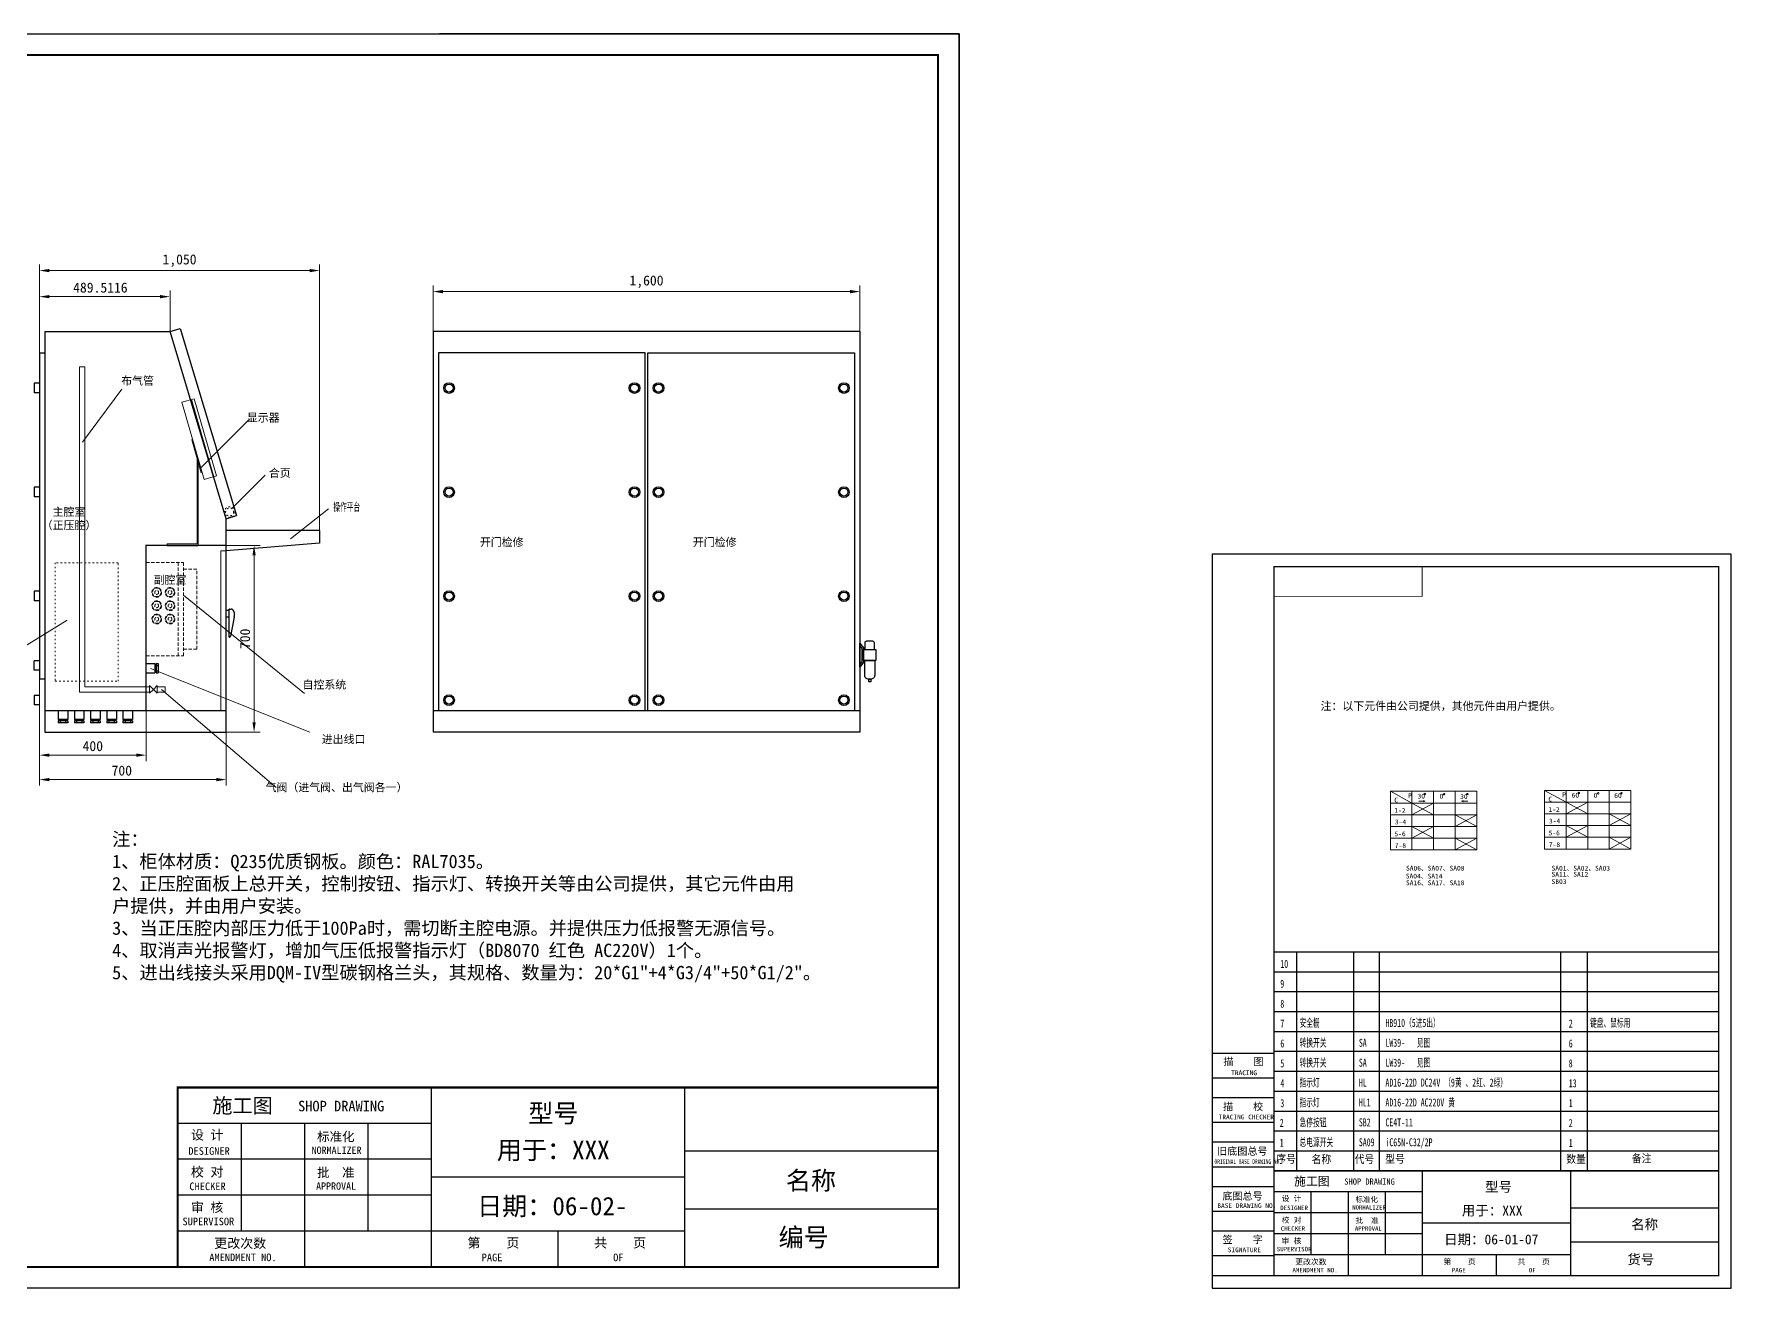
# Model space of a CAD drawing. Extents: x -13620 to 9472, y -41784 to 1902.
# Drawn here: x -10439 to -4078, y -41784 to -37083 of the extents above; entities that cross this region are included whole.
import ezdxf
from ezdxf.enums import TextEntityAlignment as Align

# ---------------------------------------------------------------- set-up
doc = ezdxf.new("R2010")
doc.units = 0
doc.header["$LTSCALE"] = 0.5
doc.header["$MEASUREMENT"] = 0
doc.header["$PDMODE"] = 2
doc.header["$PDSIZE"] = -1000
for name, pattern in [('ACAD_ISO03W100', [30, 12, -18]), ('DASHED2', [0.375, 0.25, -0.125]), ('HIDDEN', [0.375, 0.25, -0.125])]:
    doc.linetypes.add(name, pattern=pattern)
doc.layers.get('0').update_dxf_attribs({"linetype": 'CONTINUOUS'})
doc.layers.get('DEFPOINTS').update_dxf_attribs({"linetype": 'CONTINUOUS'})
for name, color, linetype in [('1轮廓实线层', 7, 'CONTINUOUS'), ('6文字层', 3, 'CONTINUOUS'), ('DIM', 4, 'CONTINUOUS'), ('TEXT', 7, 'HIDDEN'), ('TK', 2, 'CONTINUOUS')]:
    doc.layers.add(name, color=color, linetype=linetype)
doc.styles.add('FS', font='')
doc.styles.add('ROMAND', font='romand.shx')
doc.styles.get('FS').set_extended_font_data('SimSun')
doc.dimstyles.new('机械标注4$0', dxfattribs={"dimscale": 15, "dimtxt": 2.5, "dimasz": 2.5, "dimexe": 1.5, "dimexo": 0, "dimgap": 1, "dimtad": 1, "dimdec": 4, "dimdsep": 46, "dimlunit": 6, "dimtxsty": 'FS', "dimcen": -2, "dimclrd": 4, "dimclre": 4, "dimclrt": 4, "dimadec": 0, "dimazin": 0, "dimtfac": 1.5, "dimtdec": 4, "dimtmove": 0, "dimatfit": 0, "dimfxl": 1, "dimtolj": 1, "dimtzin": 0, "dimlwd": 9, "dimlwe": 9, "dimarcsym": 0})

# ---------------------------------------------------------------- blocks, each defined once
blk = doc.blocks.new('*D190')
at = {"layer": 'DEFPOINTS', "color": 0, "lineweight": -3, "transparency": 16777216}
for p in [(-9718.4, -39000.5), (-9738.4, -39700.5), (-9613.9, -39700.5)]:
    blk.add_point(p, dxfattribs=at)
at = {"layer": 'DIM', "color": 4, "lineweight": 9, "transparency": 16777216}
for p, q in [((-9718.4, -39000.5), (-9591.4, -39000.5)), ((-9613.9, -39038), (-9613.9, -39663)), ((-9738.4, -39700.5), (-9591.4, -39700.5))]:
    blk.add_line(p, q, dxfattribs=at)
at = {"layer": 'DIM', "color": 4, "lineweight": -3, "transparency": 16777216}
for points in [[(-9620.2, -39038), (-9607.7, -39038), (-9613.9, -39000.5)], [(-9620.2, -39663), (-9607.7, -39663), (-9613.9, -39700.5)]]:
    blk.add_solid(points, dxfattribs=at)
at = {"layer": 'DIM', "color": 4, "lineweight": 9, "transparency": 16777216, "insert": (-9647.7, -39350.5), "char_height": 37.5, "attachment_point": 5, "rotation": 90, "style": 'FS'}
blk.add_mtext('\\A1;700', dxfattribs=at)
blk = doc.blocks.new('*D191')
at = {"color": 4, "lineweight": 9, "transparency": 16777216}
for p, q in [((-10418.4, -39500.5), (-10418.4, -39900.8)), ((-9718.4, -39700.5), (-9718.4, -39900.8)), ((-10380.9, -39878.3), (-9755.9, -39878.3))]:
    blk.add_line(p, q, dxfattribs=at)
at = {"color": 4, "lineweight": -3, "transparency": 16777216}
for points in [[(-10380.9, -39872.1), (-10380.9, -39884.6), (-10418.4, -39878.3)], [(-9755.9, -39872.1), (-9755.9, -39884.6), (-9718.4, -39878.3)]]:
    blk.add_solid(points, dxfattribs=at)
at = {"layer": 'DEFPOINTS', "color": 0, "lineweight": -3, "transparency": 16777216}
for p in [(-10418.4, -39500.5), (-9718.4, -39700.5), (-9718.4, -39878.3)]:
    blk.add_point(p, dxfattribs=at)
at = {"color": 4, "lineweight": -3, "transparency": 16777216, "insert": (-10109.8, -39844.6), "char_height": 37.5, "attachment_point": 5, "style": 'FS', "bg_fill": 3, "box_fill_scale": 1.25, "bg_fill_color": 256, "bg_fill_true_color": 13158600, "bg_fill_transparency": 0}
blk.add_mtext('\\A1;700', dxfattribs=at)
blk = doc.blocks.new('*D192')
at = {"color": 4, "lineweight": 9, "transparency": 16777216}
for p, q in [((-10418.4, -38278.8), (-10418.4, -37947.4)), ((-10380.9, -37969.9), (-9405.9, -37969.9)), ((-9368.4, -38944.4), (-9368.4, -37947.4))]:
    blk.add_line(p, q, dxfattribs=at)
at = {"color": 4, "lineweight": -3, "transparency": 16777216}
for points in [[(-10380.9, -37963.7), (-10380.9, -37976.2), (-10418.4, -37969.9)], [(-9405.9, -37963.7), (-9405.9, -37976.2), (-9368.4, -37969.9)]]:
    blk.add_solid(points, dxfattribs=at)
at = {"layer": 'DEFPOINTS', "color": 0, "lineweight": -3, "transparency": 16777216}
for p in [(-9368.4, -37969.9), (-10418.4, -38278.8), (-9368.4, -38944.4)]:
    blk.add_point(p, dxfattribs=at)
at = {"color": 4, "lineweight": -3, "transparency": 16777216, "insert": (-9893.4, -37933), "char_height": 37.5, "attachment_point": 5, "style": 'FS', "bg_fill": 3, "box_fill_scale": 1.25, "bg_fill_color": 256, "bg_fill_true_color": 13158600, "bg_fill_transparency": 0}
blk.add_mtext('\\A1;1,050', dxfattribs=at)
blk = doc.blocks.new('*D193')
at = {"color": 4, "lineweight": 9, "transparency": 16777216}
for p, q in [((-10418.4, -37980.5), (-10418.4, -38090.3)), ((-10380.9, -38067.8), (-9966.4, -38067.8)), ((-9928.9, -38198.8), (-9928.9, -38045.3))]:
    blk.add_line(p, q, dxfattribs=at)
at = {"color": 4, "lineweight": -3, "transparency": 16777216}
for points in [[(-10380.9, -38061.5), (-10380.9, -38074), (-10418.4, -38067.8)], [(-9966.4, -38061.5), (-9966.4, -38074), (-9928.9, -38067.8)]]:
    blk.add_solid(points, dxfattribs=at)
at = {"layer": 'DEFPOINTS', "color": 0, "lineweight": -3, "transparency": 16777216}
for p in [(-10418.4, -37980.5), (-9928.9, -38067.8), (-9928.9, -38198.8)]:
    blk.add_point(p, dxfattribs=at)
at = {"color": 4, "lineweight": -3, "transparency": 16777216, "insert": (-10190, -38034), "char_height": 37.5, "attachment_point": 5, "style": 'FS', "bg_fill": 3, "box_fill_scale": 1.25, "bg_fill_color": 256, "bg_fill_true_color": 13158600, "bg_fill_transparency": 0}
blk.add_mtext('\\A1;489.5116', dxfattribs=at)
blk = doc.blocks.new('*D194')
at = {"color": 4, "lineweight": 9, "transparency": 16777216}
for p, q in [((-10418.4, -39500.5), (-10418.4, -39809.1)), ((-10018.4, -39620.5), (-10018.4, -39809.1)), ((-10380.9, -39786.6), (-10055.9, -39786.6))]:
    blk.add_line(p, q, dxfattribs=at)
at = {"color": 4, "lineweight": -3, "transparency": 16777216}
for points in [[(-10380.9, -39780.4), (-10380.9, -39792.9), (-10418.4, -39786.6)], [(-10055.9, -39780.4), (-10055.9, -39792.9), (-10018.4, -39786.6)]]:
    blk.add_solid(points, dxfattribs=at)
at = {"layer": 'DEFPOINTS', "color": 0, "lineweight": -3, "transparency": 16777216}
for p in [(-10418.4, -39500.5), (-10018.4, -39620.5), (-10018.4, -39786.6)]:
    blk.add_point(p, dxfattribs=at)
at = {"color": 4, "lineweight": -3, "transparency": 16777216, "insert": (-10218.4, -39752.9), "char_height": 37.5, "attachment_point": 5, "style": 'FS', "bg_fill": 3, "box_fill_scale": 1.25, "bg_fill_color": 256, "bg_fill_true_color": 13158600, "bg_fill_transparency": 0}
blk.add_mtext('\\A1;400', dxfattribs=at)
blk = doc.blocks.new('*D195')
at = {"color": 4, "lineweight": 9, "transparency": 16777216}
for p, q in [((-8943.1, -38198.8), (-8943.1, -38026.3)), ((-7343.1, -38198.8), (-7343.1, -38026.3)), ((-8905.6, -38048.8), (-7380.6, -38048.8))]:
    blk.add_line(p, q, dxfattribs=at)
at = {"color": 4, "lineweight": -3, "transparency": 16777216}
for points in [[(-8905.6, -38042.6), (-8905.6, -38055.1), (-8943.1, -38048.8)], [(-7380.6, -38042.6), (-7380.6, -38055.1), (-7343.1, -38048.8)]]:
    blk.add_solid(points, dxfattribs=at)
at = {"layer": 'DEFPOINTS', "color": 0, "lineweight": -3, "transparency": 16777216}
for p in [(-7343.1, -38048.8), (-8943.1, -38198.8), (-7343.1, -38198.8)]:
    blk.add_point(p, dxfattribs=at)
at = {"color": 4, "lineweight": -3, "transparency": 16777216, "insert": (-8143.1, -38011.9), "char_height": 37.5, "attachment_point": 5, "style": 'FS', "bg_fill": 3, "box_fill_scale": 1.25, "bg_fill_color": 256, "bg_fill_true_color": 13158600, "bg_fill_transparency": 0}
blk.add_mtext('\\A1;1,600', dxfattribs=at)

msp = doc.modelspace()

# ---------------------------------------------------------------- linework, layer by layer
for p, q in [((-10398.44241, -38198.83497), (-9928.93084, -38198.83497)), ((-10398.44241, -38198.83497), (-10398.44241, -39700.46309)), ((-8943.1332, -38198.83497), (-8943.1332, -39700.46309)), ((-7343.1332, -38198.83497), (-8943.1332, -38198.83497)), ((-7343.1332, -38198.83497), (-7343.1332, -39700.46309)), ((-10418.44241, -38278.83497), (-10398.44241, -38278.83497)), ((-10418.44241, -38278.83497), (-10418.44241, -39500.46309)), ((-8923.1332, -38278.83497), (-8923.1332, -39620.46309)), ((-8148.1332, -38278.83497), (-8923.1332, -38278.83497)), ((-8148.1332, -39620.46309), (-8148.1332, -38278.83497)), ((-8138.1332, -39620.46309), (-8138.1332, -38278.83497)), ((-8138.1332, -38278.83497), (-7363.1332, -38278.83497)), ((-7363.1332, -38278.83497), (-7363.1332, -39620.46309)), ((-9718.44241, -39700.46309), (-9718.44241, -38900.46309)), ((-9368.44241, -38992.46533), (-9718.44241, -39020.46309)), ((-9368.44241, -38944.40657), (-9368.44241, -38992.46533)), ((-10438.44241, -39172.46309), (-10438.44241, -39208.46309)), ((-10418.44241, -39172.46309), (-10438.44241, -39172.46309)), ((-10418.44241, -39208.46309), (-10438.44241, -39208.46309)), ((-9718.44241, -39242.96309), (-9708.44241, -39242.96309)), ((-9708.44241, -39240.96309), (-9708.44241, -39341.77419)), ((-9706.44241, -39238.96309), (-9700.44241, -39238.96309)), ((-9718.44241, -39267.96309), (-9708.44241, -39267.96309)), ((-9688.6705, -39269.1162), (-9702.80472, -39340.57097)), ((-9688.44241, -39250.96309), (-9688.44241, -39266.78764)), ((-10418.44241, -39432.46309), (-10438.44241, -39432.46309)), ((-10438.44241, -39468.46309), (-10438.44241, -39432.46309)), ((-7343.1332, -39376.5473), (-7335.98361, -39386.33412)), ((-7335.98361, -39436.21579), (-7343.1332, -39446.13918)), ((-7335.98361, -39386.33412), (-7335.98361, -39436.21579)), ((-10418.44241, -39468.46309), (-10438.44241, -39468.46309)), ((-10418.44241, -39500.46309), (-10398.44241, -39500.46309)), ((-7343.1332, -39620.46309), (-8943.1332, -39620.46309)), ((-8148.1332, -39620.46309), (-8923.1332, -39620.46309)), ((-7363.1332, -39620.46309), (-8138.1332, -39620.46309)), ((-10398.44241, -39700.46309), (-9718.44241, -39700.46309)), ((-7343.1332, -39700.46309), (-8943.1332, -39700.46309))]:
    msp.add_line(p, q)
at = {"lineweight": 9}
msp.add_line((-9755.12351, -39000.46309), (-9983.58754, -39000.46309), dxfattribs=at)
at = {"lineweight": -3}
msp.add_line((-9939.23233, -39000.46309), (-9823.83305, -39000.46309), dxfattribs=at)
for points in [[(-7343.1332, -39366.37595), (-7329.98361, -39384.37595), (-7329.98361, -39438.15212), (-7343.1332, -39456.40329)], [(-7329.98361, -39390.2115), (-7283.28892, -39390.2115), (-7283.28892, -39432.31657), (-7329.98361, -39432.31657)], [(-7310.40921, -39502.12233), (-7301.74347, -39502.12233), (-7301.74347, -39511.17656), (-7310.40921, -39511.17656)]]:
    msp.add_lwpolyline(points, close=True)
for points in [[(-7324.68506, -39390.2115), (-7289.16998, -39390.2115), (-7289.16998, -39365.54855, 0.4142135624), (-7295.16998, -39359.54855), (-7318.68506, -39359.54855, 0.4142135624), (-7324.68506, -39365.54855)], [(-7325.40921, -39432.31657), (-7287.86332, -39432.31657), (-7287.86332, -39487.12233, -0.4142135624), (-7302.86332, -39502.12233), (-7310.40921, -39502.12233, -0.4142135624), (-7325.40921, -39487.12233)]]:
    msp.add_lwpolyline(points, format="xyb", close=True)
for centre, radius in [((-8883.1332, -38410.46309), 20), ((-8883.1332, -38410.46309), 15), ((-8188.1332, -38410.46309), 20), ((-8188.1332, -38410.46309), 15), ((-8098.1332, -38410.46309), 20), ((-8098.1332, -38410.46309), 15), ((-7403.1332, -38410.46309), 20), ((-7403.1332, -38410.46309), 15), ((-8883.1332, -38800.46309), 20), ((-8883.1332, -38800.46309), 15), ((-8188.1332, -38800.46309), 20), ((-8188.1332, -38800.46309), 15), ((-8098.1332, -38800.46309), 20), ((-8098.1332, -38800.46309), 15), ((-7403.1332, -38800.46309), 20), ((-7403.1332, -38800.46309), 15), ((-8883.1332, -39190.46309), 20), ((-8883.1332, -39190.46309), 15), ((-8188.1332, -39190.46309), 20), ((-8188.1332, -39190.46309), 15), ((-8098.1332, -39190.46309), 20), ((-8098.1332, -39190.46309), 15), ((-7403.1332, -39190.46309), 20), ((-7403.1332, -39190.46309), 15), ((-8883.1332, -39580.46309), 20), ((-8188.1332, -39580.46309), 20), ((-8098.1332, -39580.46309), 20), ((-7403.1332, -39580.46309), 20), ((-8883.1332, -39580.46309), 15), ((-8188.1332, -39580.46309), 15), ((-8098.1332, -39580.46309), 15), ((-7403.1332, -39580.46309), 15)]:
    msp.add_circle(centre, radius, dxfattribs=at)
for centre, radius, start, end in [((-9706.44241, -39240.96309), 2, 90, 180), ((-9700.44241, -39250.96309), 12, 0, 90), ((-9700.44241, -39266.78764), 12, 348.810964477, 0), ((-9706.44241, -39341.77419), 2, 180, 278.229529341), ((-9706.72869, -39339.79478), 4, 278.229529341, 348.810964477)]:
    msp.add_arc(centre, radius, start, end)
at = {"layer": '1轮廓实线层', "color": 0, "linetype": 'ByBlock', "lineweight": 13}
for p, q in [((-5354.95012, -39922.09177), (-5273.95955, -39966.07104)), ((-4777.40265, -39918.67159), (-4696.41209, -39962.65086)), ((-5273.95955, -39966.07104), (-5192.96899, -40010.05032)), ((-5192.96899, -39966.07104), (-5273.95955, -40010.05032)), ((-5248.77026, -39959.38274), (-5248.77026, -39959.38274)), ((-5248.77026, -39959.38274), (-5224.62821, -39959.38274)), ((-5248.77026, -39959.38274), (-5224.62821, -39959.38274)), ((-5248.77026, -39959.38274), (-5248.77026, -39959.38274)), ((-5224.62821, -39959.38274), (-5231.32548, -39957.04583)), ((-5224.62821, -39959.38274), (-5231.32548, -39961.71964)), ((-5111.97843, -40010.05032), (-5030.98786, -40054.02959)), ((-5030.98786, -40010.05032), (-5111.97843, -40054.02959)), ((-5088.77234, -39958.93422), (-5082.07506, -39956.59731)), ((-5064.63029, -39958.93422), (-5088.77234, -39958.93422)), ((-5088.77234, -39958.93422), (-5082.07506, -39961.27112)), ((-5064.63029, -39958.93422), (-5088.77234, -39958.93422)), ((-5064.63029, -39958.93422), (-5064.63029, -39958.93422)), ((-4696.41209, -39962.65086), (-4615.42152, -40006.63013)), ((-4615.42152, -39962.65086), (-4696.41209, -40006.63013)), ((-4534.43096, -40006.63013), (-4453.4404, -40050.6094)), ((-4453.4404, -40006.63013), (-4534.43096, -40050.6094)), ((-5273.95955, -40054.02959), (-5192.96899, -40098.00886)), ((-5192.96899, -40054.02959), (-5273.95955, -40098.00886)), ((-4696.41209, -40050.6094), (-4615.42152, -40094.58868)), ((-4615.42152, -40050.6094), (-4696.41209, -40094.58868)), ((-5111.97843, -40098.00886), (-5030.98786, -40141.98813)), ((-5030.98786, -40098.00886), (-5111.97843, -40141.98813)), ((-4534.43096, -40094.58868), (-4453.4404, -40138.56795)), ((-4453.4404, -40094.58868), (-4534.43096, -40138.56795))]:
    msp.add_line(p, q, dxfattribs=at)
for points in [[(-5354.95012, -39922.09177), (-5273.95955, -39922.09177), (-5273.95955, -39966.07104), (-5354.95012, -39966.07104)], [(-5273.95955, -39922.09177), (-5192.96899, -39922.09177), (-5192.96899, -39966.07104), (-5273.95955, -39966.07104)], [(-5192.96899, -39922.09177), (-5111.97843, -39922.09177), (-5111.97843, -39966.07104), (-5192.96899, -39966.07104)], [(-5111.97843, -39922.09177), (-5030.98786, -39922.09177), (-5030.98786, -39966.07104), (-5111.97843, -39966.07104)], [(-4777.40265, -39918.67159), (-4696.41209, -39918.67159), (-4696.41209, -39962.65086), (-4777.40265, -39962.65086)], [(-4696.41209, -39918.67159), (-4615.42152, -39918.67159), (-4615.42152, -39962.65086), (-4696.41209, -39962.65086)], [(-4615.42152, -39918.67159), (-4534.43096, -39918.67159), (-4534.43096, -39962.65086), (-4615.42152, -39962.65086)], [(-4534.43096, -39918.67159), (-4453.4404, -39918.67159), (-4453.4404, -39962.65086), (-4534.43096, -39962.65086)], [(-5354.95012, -39966.07104), (-5273.95955, -39966.07104), (-5273.95955, -40010.05032), (-5354.95012, -40010.05032)], [(-5354.95012, -40010.05032), (-5273.95955, -40010.05032), (-5273.95955, -40054.02959), (-5354.95012, -40054.02959)], [(-5273.95955, -39966.07104), (-5192.96899, -39966.07104), (-5192.96899, -40010.05032), (-5273.95955, -40010.05032)], [(-5273.95955, -40010.05032), (-5192.96899, -40010.05032), (-5192.96899, -40054.02959), (-5273.95955, -40054.02959)], [(-5192.96899, -39966.07104), (-5111.97843, -39966.07104), (-5111.97843, -40010.05032), (-5192.96899, -40010.05032)], [(-5192.96899, -40010.05032), (-5111.97843, -40010.05032), (-5111.97843, -40054.02959), (-5192.96899, -40054.02959)], [(-5111.97843, -39966.07104), (-5030.98786, -39966.07104), (-5030.98786, -40010.05032), (-5111.97843, -40010.05032)], [(-5111.97843, -40010.05032), (-5030.98786, -40010.05032), (-5030.98786, -40054.02959), (-5111.97843, -40054.02959)], [(-4777.40265, -39962.65086), (-4696.41209, -39962.65086), (-4696.41209, -40006.63013), (-4777.40265, -40006.63013)], [(-4777.40265, -40006.63013), (-4696.41209, -40006.63013), (-4696.41209, -40050.6094), (-4777.40265, -40050.6094)], [(-4696.41209, -39962.65086), (-4615.42152, -39962.65086), (-4615.42152, -40006.63013), (-4696.41209, -40006.63013)], [(-4696.41209, -40006.63013), (-4615.42152, -40006.63013), (-4615.42152, -40050.6094), (-4696.41209, -40050.6094)], [(-4615.42152, -39962.65086), (-4534.43096, -39962.65086), (-4534.43096, -40006.63013), (-4615.42152, -40006.63013)], [(-4615.42152, -40006.63013), (-4534.43096, -40006.63013), (-4534.43096, -40050.6094), (-4615.42152, -40050.6094)], [(-4534.43096, -39962.65086), (-4453.4404, -39962.65086), (-4453.4404, -40006.63013), (-4534.43096, -40006.63013)], [(-4534.43096, -40006.63013), (-4453.4404, -40006.63013), (-4453.4404, -40050.6094), (-4534.43096, -40050.6094)], [(-5354.95012, -40054.02959), (-5273.95955, -40054.02959), (-5273.95955, -40098.00886), (-5354.95012, -40098.00886)], [(-5273.95955, -40054.02959), (-5192.96899, -40054.02959), (-5192.96899, -40098.00886), (-5273.95955, -40098.00886)], [(-5192.96899, -40054.02959), (-5111.97843, -40054.02959), (-5111.97843, -40098.00886), (-5192.96899, -40098.00886)], [(-5111.97843, -40054.02959), (-5030.98786, -40054.02959), (-5030.98786, -40098.00886), (-5111.97843, -40098.00886)], [(-4777.40265, -40050.6094), (-4696.41209, -40050.6094), (-4696.41209, -40094.58868), (-4777.40265, -40094.58868)], [(-4696.41209, -40050.6094), (-4615.42152, -40050.6094), (-4615.42152, -40094.58868), (-4696.41209, -40094.58868)], [(-4615.42152, -40050.6094), (-4534.43096, -40050.6094), (-4534.43096, -40094.58868), (-4615.42152, -40094.58868)], [(-4534.43096, -40050.6094), (-4453.4404, -40050.6094), (-4453.4404, -40094.58868), (-4534.43096, -40094.58868)], [(-5354.95012, -40098.00886), (-5273.95955, -40098.00886), (-5273.95955, -40141.98813), (-5354.95012, -40141.98813)], [(-5273.95955, -40098.00886), (-5192.96899, -40098.00886), (-5192.96899, -40141.98813), (-5273.95955, -40141.98813)], [(-5192.96899, -40098.00886), (-5111.97843, -40098.00886), (-5111.97843, -40141.98813), (-5192.96899, -40141.98813)], [(-5111.97843, -40098.00886), (-5030.98786, -40098.00886), (-5030.98786, -40141.98813), (-5111.97843, -40141.98813)], [(-4777.40265, -40094.58868), (-4696.41209, -40094.58868), (-4696.41209, -40138.56795), (-4777.40265, -40138.56795)], [(-4696.41209, -40094.58868), (-4615.42152, -40094.58868), (-4615.42152, -40138.56795), (-4696.41209, -40138.56795)], [(-4615.42152, -40094.58868), (-4534.43096, -40094.58868), (-4534.43096, -40138.56795), (-4615.42152, -40138.56795)], [(-4534.43096, -40094.58868), (-4453.4404, -40094.58868), (-4453.4404, -40138.56795), (-4534.43096, -40138.56795)]]:
    msp.add_lwpolyline(points, close=True, dxfattribs=at)
at = {"layer": '6文字层', "color": 0, "linetype": 'ByBlock', "lineweight": 13}
for centre in [(-5225.8405, -39931.78758), (-5153.77403, -39933.09748), (-5066.56887, -39932.80697), (-4648.29303, -39928.3674), (-4576.22656, -39929.67729), (-4489.0214, -39929.38679)]:
    msp.add_circle(centre, 2.73445, dxfattribs=at)
at = {"layer": 'DIM', "lineweight": 9}
for p, q in [((-10268.21578, -39550.46309), (-10268.21578, -38330.36628)), ((-10268.21578, -38330.36628), (-10248.21578, -38330.36628)), ((-10248.21578, -39530.46309), (-10248.21578, -38330.36628)), ((-10257.67452, -38613.29527), (-10109.83186, -38414.33916)), ((-9971.73263, -39000.46309), (-9733.26861, -39000.46309)), ((-9826.83305, -38994.474), (-9939.23233, -38994.474)), ((-9939.23233, -38994.474), (-9939.23233, -39000.46309)), ((-9738.44241, -39020.46309), (-9718.44241, -39020.46309)), ((-9738.44241, -39620.46309), (-9738.44241, -39020.46309)), ((-10314.72788, -39279.97673), (-10496.65239, -39392.83359)), ((-10018.44237, -39478.46309), (-10018.44237, -39442.46309)), ((-10001.96431, -39462.15917), (-9405.37706, -39700.53294)), ((-10018.44237, -39550.46309), (-10268.21578, -39550.46309)), ((-10018.44237, -39530.46309), (-10248.21578, -39530.46309)), ((-9991.11949, -39540.46309), (-10005.51675, -39526.06583)), ((-10005.51675, -39554.86034), (-10005.51675, -39526.06583)), ((-9991.11949, -39540.46309), (-10005.51675, -39554.86034)), ((-9991.11949, -39540.46309), (-9976.72224, -39526.06583)), ((-9991.11949, -39540.46309), (-9976.72224, -39554.86034)), ((-9976.72224, -39554.86034), (-9976.72224, -39526.06583)), ((-9961.50965, -39540.46309), (-9531.006, -39908.23942))]:
    msp.add_line(p, q, dxfattribs=at)
at = {"layer": 'DIM', "linetype": 'DASHED2', "lineweight": 9, "ltscale": 100}
for p, q in [((-10018.44237, -39064.49531), (-9878.44237, -39064.49531)), ((-10018.44237, -39064.49531), (-10018.44237, -39414.49531)), ((-9898.44237, -39414.49531), (-9898.44237, -39064.49531)), ((-9878.44237, -39414.49531), (-9878.44237, -39064.49531)), ((-9878.44237, -39089.49531), (-9828.44237, -39089.49531)), ((-9828.44237, -39389.49531), (-9828.44237, -39089.49531)), ((-10018.44237, -39414.49531), (-9878.44237, -39414.49531)), ((-9828.44237, -39389.49531), (-9878.44237, -39389.49531))]:
    msp.add_line(p, q, dxfattribs=at)
at = {"layer": 'DIM'}
for p, q in [((-10018.44237, -39442.46309), (-9986.44237, -39442.46309)), ((-10018.44237, -39478.46309), (-9986.44237, -39478.46309)), ((-9986.44237, -39442.46309), (-9986.44237, -39478.46309)), ((-9986.44237, -39446.96309), (-9981.44237, -39446.96309)), ((-9986.44237, -39447.96309), (-9983.44237, -39447.96309)), ((-9986.44237, -39472.96309), (-9983.44237, -39472.96309)), ((-9986.44237, -39473.96309), (-9981.44237, -39473.96309)), ((-9983.44237, -39446.96309), (-9983.44237, -39473.96309)), ((-9981.44237, -39442.46309), (-9973.44237, -39442.46309)), ((-9981.44237, -39442.46309), (-9981.44237, -39478.46309)), ((-9981.44237, -39450.46309), (-9973.44237, -39450.46309)), ((-9981.44237, -39470.46309), (-9973.44237, -39470.46309)), ((-9981.44237, -39478.46309), (-9973.44237, -39478.46309)), ((-9973.44237, -39442.46309), (-9973.44237, -39478.46309)), ((-5791.53795, -40524.02125), (-4124.38785, -40524.02125)), ((-5705.09213, -41344.52994), (-5705.09213, -40524.02125)), ((-5492.5549, -41344.52994), (-5492.5549, -40524.02125)), ((-5395.23937, -41344.52994), (-5395.23937, -40524.02125)), ((-4715.96596, -41344.52994), (-4715.96596, -40524.02125)), ((-4616.46565, -41344.52994), (-4616.46565, -40524.02125)), ((-5791.53795, -40598.61295), (-4124.38785, -40598.61295)), ((-5791.53795, -40673.20465), (-4124.38785, -40673.20465)), ((-5791.53795, -40747.79635), (-4124.38785, -40747.79635)), ((-5791.53795, -40822.38805), (-4124.38785, -40822.38805)), ((-5791.53795, -40896.97974), (-4124.38785, -40896.97974)), ((-5791.53795, -40971.57144), (-4124.38785, -40971.57144)), ((-5791.53795, -41046.16314), (-4124.38785, -41046.16314)), ((-5791.53795, -41120.75484), (-4124.38785, -41120.75484)), ((-5791.53795, -41195.34654), (-4124.38785, -41195.34654)), ((-5791.53795, -41269.93824), (-4124.38785, -41269.93824)), ((-5791.53795, -41344.52994), (-4124.38785, -41344.52994))]:
    msp.add_line(p, q, dxfattribs=at)
at = {"layer": 'DIM', "lineweight": 9, "const_width": 5, "flags": 128}
for points in [[(-9718.44241, -39000.46309), (-10018.44237, -39000.46309), (-10018.44237, -39620.46309), (-10398.44241, -39620.46309)], [(-10018.44237, -39570.46309), (-10018.44237, -39620.46309), (-9718.44241, -39620.46309)]]:
    msp.add_lwpolyline(points, dxfattribs=at)
at = {"layer": 'DIM', "linetype": 'DASHED2', "lineweight": 9, "ltscale": 100, "flags": 128}
for points in [[(-9960.92931, -39176.66972), (-9969.80885, -39161.01233), (-9987.80831, -39160.87354), (-9996.92824, -39176.39213), (-9988.04871, -39192.04952), (-9970.04925, -39192.18832)], [(-9910.92931, -39176.66972), (-9919.80885, -39161.01233), (-9937.80831, -39160.87354), (-9946.92824, -39176.39213), (-9938.04871, -39192.04952), (-9920.04925, -39192.18832)], [(-9960.92931, -39226.66972), (-9969.80885, -39211.01233), (-9987.80831, -39210.87354), (-9996.92824, -39226.39213), (-9988.04871, -39242.04952), (-9970.04925, -39242.18832)], [(-9910.92931, -39226.66972), (-9919.80885, -39211.01233), (-9937.80831, -39210.87354), (-9946.92824, -39226.39213), (-9938.04871, -39242.04952), (-9920.04925, -39242.18832)], [(-9960.92931, -39276.66972), (-9969.80885, -39261.01233), (-9987.80831, -39260.87354), (-9996.92824, -39276.39213), (-9988.04871, -39292.04952), (-9970.04925, -39292.18832)], [(-9910.92931, -39276.66972), (-9919.80885, -39261.01233), (-9937.80831, -39260.87354), (-9946.92824, -39276.39213), (-9938.04871, -39292.04952), (-9920.04925, -39292.18832)]]:
    msp.add_lwpolyline(points, close=True, dxfattribs=at)
at = {"layer": 'DIM', "lineweight": 9}
msp.add_lwpolyline([(-10005.51675, -39550.46309), (-10018.44237, -39550.46309), (-10018.44237, -39530.46309), (-10005.51675, -39530.46309)], dxfattribs=at)
msp.add_lwpolyline([(-9946.72224, -39550.46309), (-9946.72224, -39530.46309), (-9976.72224, -39530.46309), (-9976.72224, -39550.46309)], close=True, dxfattribs=at)
at = {"layer": 'DIM', "linetype": 'DASHED2', "lineweight": 9, "ltscale": 100}
for centre, radius in [((-9978.92878, -39176.53093), 18), ((-9978.92878, -39176.53093), 7.26336), ((-9928.92878, -39176.53093), 18), ((-9928.92878, -39176.53093), 7.26336), ((-9978.92878, -39226.53093), 18), ((-9978.92878, -39226.53093), 7.26336), ((-9928.92878, -39226.53093), 18), ((-9928.92878, -39226.53093), 7.26336), ((-9978.92878, -39276.53093), 18), ((-9978.92878, -39276.53093), 7.26336), ((-9928.92878, -39276.53093), 18), ((-9928.92878, -39276.53093), 7.26336)]:
    msp.add_circle(centre, radius, dxfattribs=at)
at = {"layer": 'TK', "ltscale": 5}
for p, q in [((-13620.48689, -37082.84352), (-6971.71889, -37082.84352)), ((-6971.71889, -37082.84352), (-8918.85809, -37082.84352)), ((-6971.71889, -41784.47232), (-6971.71889, -37082.84352)), ((-6971.71889, -37082.84352), (-6971.71889, -41784.47232)), ((-13224.72689, -37161.99552), (-7050.87089, -37161.99552)), ((-7050.87089, -41705.32032), (-7050.87089, -37161.99552)), ((-5791.53795, -40904.58755), (-6023.08657, -40904.58755)), ((-5791.53795, -40997.207), (-6023.08657, -40997.207)), ((-8950.51889, -41032.52832), (-8950.51889, -41705.32032)), ((-8000.69489, -41032.52832), (-8000.69489, -41705.32032)), ((-5791.53795, -41071.30256), (-6023.08657, -41071.30256)), ((-8950.51889, -41167.08672), (-9900.34289, -41167.08672)), ((-9662.88689, -41167.08672), (-9662.88689, -41570.76192)), ((-9425.43089, -41167.08672), (-9425.43089, -41705.32032)), ((-9187.97489, -41167.08672), (-9187.97489, -41570.76192)), ((-5791.53795, -41163.92201), (-6023.08657, -41163.92201)), ((-8000.69489, -41269.98432), (-7050.87089, -41269.98432)), ((-5791.53795, -41238.01757), (-6023.08657, -41238.01757)), ((-8950.51889, -41301.64512), (-9900.34289, -41301.64512)), ((-5791.53795, -41330.63702), (-6023.08657, -41330.63702)), ((-5235.82125, -41344.52994), (-5235.82125, -41738.1626)), ((-4680.10455, -41344.52994), (-4680.10455, -41738.1626)), ((-8000.69489, -41368.92432), (-8950.51889, -41368.92432)), ((-5791.53795, -41404.73258), (-6023.08657, -41404.73258)), ((-8950.51889, -41436.20352), (-9900.34289, -41436.20352)), ((-5235.82125, -41423.25647), (-5791.53795, -41423.25647)), ((-5652.60877, -41423.25647), (-5652.60877, -41659.43607)), ((-5513.6796, -41423.25647), (-5513.6796, -41738.1626)), ((-5374.75042, -41423.25647), (-5374.75042, -41659.43607)), ((-8000.69489, -41487.65232), (-7050.87089, -41487.65232)), ((-5791.53795, -41497.35203), (-6023.08657, -41497.35203)), ((-5235.82125, -41501.983), (-5791.53795, -41501.983)), ((-4680.10455, -41483.45911), (-4124.38785, -41483.45911)), ((-8000.69489, -41570.76192), (-9900.34289, -41570.76192)), ((-8475.60689, -41570.76192), (-8475.60689, -41705.32032)), ((-5791.53795, -41571.44759), (-6023.08657, -41571.44759)), ((-5235.82125, -41580.70953), (-5791.53795, -41580.70953)), ((-4680.10455, -41541.34627), (-5235.82125, -41541.34627)), ((-5791.53795, -41664.06704), (-6023.08657, -41664.06704)), ((-4680.10455, -41659.43607), (-5791.53795, -41659.43607)), ((-4957.9629, -41659.43607), (-4957.9629, -41738.1626)), ((-4680.10455, -41610.81085), (-4124.38785, -41610.81085)), ((-7050.87089, -41705.32032), (-13224.72689, -41705.32032)), ((-6971.71889, -41784.47232), (-13620.48689, -41784.47232)), ((-5791.53795, -41738.1626), (-6023.08657, -41738.1626))]:
    msp.add_line(p, q, dxfattribs=at)
msp.add_lwpolyline([(-6023.08657, -41784.47232), (-4078.07812, -41784.47232), (-4078.07812, -39033.67466), (-6023.08657, -39033.67466)], close=True, dxfattribs=at)
for points, const_width in [([(-5791.53795, -39079.98438), (-4124.38785, -39079.98438), (-4124.38785, -41738.1626), (-5791.53795, -41738.1626)], 4.63097), ([(-9900.34289, -41032.52832), (-7050.87089, -41032.52832), (-7050.87089, -41705.32032), (-9900.34289, -41705.32032)], 7.9152), ([(-5791.53795, -41344.52994), (-4124.38785, -41344.52994), (-4124.38785, -41738.1626), (-5791.53795, -41738.1626)], 4.63097)]:
    msp.add_lwpolyline(points, close=True, dxfattribs=dict(at, const_width=const_width))
at = {"layer": 'TK', "ltscale": 5, "const_width": 3.24168, "flags": 128}
msp.add_lwpolyline([(-5791.53795, -39191.12772), (-5235.82125, -39191.12772), (-5235.82125, -39079.98438)], dxfattribs=at)

# ---------------------------------------------------------------- texts
at = {"style": 'FS'}
for height, p in [(55.4064, (-9770.62552, -41128.05288)), (32.416808, (-5715.64377, -41400.41881))]:
    msp.add_text('施工图', height=height, dxfattribs=at).set_placement(p)
at = {"width": 2558.2843123, "attachment_point": 1, "style": 'FS'}
for s, insert, char_height in [('{\\C4;注：以下元件由公司提供，其他元件由用户提供。}', (-5616.54725, -39587.21797), 30), ('{\\C4;注：\\P1、柜体材质：Q235优质钢板。颜色：RAL7035。\\P2、正压腔面板上总开关，控制按钮、指示灯、转换开关等由公司提供，其它元件由用户提供，并由用户安装。\\P3、当正压腔内部压力低于100Pa时，需切断主腔电源。并提供压力低报警无源信号。\\P4、取消声光报警灯，增加气压低报警指示灯（BD8070 红色 AC220V）1个。\\P5、进出线接头采用DQM-IV型碳钢格兰头，其规格、数量为：20*G1"+4*G3/4"+50*G1/2"。}', (-10145.96441, -40076.64108), 50)]:
    msp.add_mtext(s, dxfattribs=dict(at, insert=insert, char_height=char_height))
at = {"layer": '6文字层', "color": 0, "linetype": 'ByBlock', "lineweight": 13, "style": 'FS'}
for s, p in [('C', (-5340.3657, -39963.90773)), ('    P', (-5344.98276, -39947.60443)), ('30', (-5253.25582, -39949.2244)), ('0', (-5170.61279, -39949.59619)), ('30', (-5093.59825, -39950.54652)), ('C', (-4762.81824, -39960.48755)), ('    P', (-4767.4353, -39944.18425)), ('60', (-4675.70836, -39945.80422)), ('0', (-4593.06533, -39946.176)), ('60', (-4516.05079, -39947.12634)), ('1-2', (-5340.03467, -40002.68294)), ('1-2', (-4762.4872, -39999.26275)), ('5-6', (-5339.74278, -40090.64148)), ('3-4', (-5338.22209, -40046.08916)), ('5-6', (-4762.19531, -40087.2213)), ('3-4', (-4760.67463, -40042.66898)), ('7-8', (-5338.41669, -40134.45322)), ('7-8', (-4760.86922, -40131.03303)), ('SA06、SA07、SA08', (-5296.52806, -40219.34488)), ('SA01、SA02、SA03', (-4751.03624, -40219.34488)), ('SA04、SA14', (-5297.31615, -40249.04139)), ('SA16、SA17、SA18', (-5296.52806, -40274.12945)), ('SA11、SA12', (-4751.03624, -40242.12443)), ('SB03', (-4751.03624, -40269.56336))]:
    msp.add_text(s, height=18, dxfattribs=at).set_placement(p)
at = {"layer": 'DIM', "style": 'FS'}
for s, width, p in [('10', 0.6, (-5767.44656, -40584.04339)), ('9', 0.6, (-5767.44656, -40658.63509)), ('8', 0.6, (-5767.44656, -40733.22678)), ('安全栅', 0.6, (-5695.31223, -40805.26411)), ('HB910（5进5出）', 0.6, (-5373.47866, -40805.26411)), ('键盘、鼠标用', 0.6, (-4606.68575, -40805.26411)), ('7', 0.6, (-5767.44656, -40807.81848)), ('2', 0.6, (-4686.41542, -40807.81848)), ('6', 0.6, (-5767.44656, -40882.41018)), ('转换开关', 0.6, (-5695.31223, -40879.85581)), ('SA', 0.6, (-5473.0984, -40879.85581)), ('LW39-   见图', 0.6, (-5373.47866, -40879.85581)), ('6', 0.6, (-4686.41542, -40882.41018)), ('5', 0.6, (-5767.44656, -40957.00188)), ('转换开关', 0.6, (-5695.31223, -40954.44751)), ('SA', 0.6, (-5473.0984, -40954.44751)), ('LW39-   见图', 0.6, (-5373.47866, -40954.44751)), ('8', 0.6, (-4686.41542, -40957.00188)), ('4', 0.6, (-5767.44656, -41031.59358)), ('指示灯', 0.6, (-5695.31223, -41029.0392)), ('HL', 0.6, (-5473.0984, -41029.0392)), ('AD16-22D DC24V （9黄 、2红、2绿）', 0.6, (-5373.47866, -41029.0392)), ('13', 0.6, (-4686.41542, -41031.59358)), ('3', 0.6, (-5767.44656, -41106.18528)), ('指示灯', 0.6, (-5695.31223, -41103.6309)), ('HL1', 0.6, (-5473.0984, -41103.6309)), ('AD16-22D AC220V 黄 ', 0.6, (-5373.47866, -41103.6309)), ('1', 0.6, (-4686.41542, -41106.18528)), ('2', 0.6, (-5769.69132, -41180.25247)), ('急停按钮', 0.6, (-5695.31223, -41178.2226)), ('SB2 ', 0.6, (-5473.0984, -41178.2226)), ('CE4T-11', 0.6, (-5373.47866, -41178.2226)), ('2', 0.6, (-4686.41542, -41180.77698)), ('总电源开关', 0.6, (-5695.31223, -41252.8143)), ('序号', 0.9, (-5782.95086, -41315.44992)), ('1', 0.6, (-5769.69132, -41254.84417)), ('名称', 0.9, (-5650.27525, -41316.62933)), ('代号', 0.9, (-5488.90854, -41316.62933)), ('SA09 ', 0.6, (-5473.0984, -41252.8143)), ('型号', 0.9, (-5374.37372, -41315.44992)), ('iC65N-C32/2P', 0.6, (-5373.47866, -41252.8143)), ('数量', 0.9, (-4695.86251, -41315.44992)), ('1', 0.6, (-4686.41542, -41255.36867)), ('备注', 0.9, (-4449.86181, -41313.62205))]:
    msp.add_text(s, height=30, dxfattribs=dict(at, width=width)).set_placement(p)
at = {"layer": 'DIM', "color": 4, "lineweight": 9, "char_height": 30, "attachment_point": 5, "style": 'ROMAND'}
for s, insert in [('{\\fFangSong_GB2312|b0|i0|c134|p49;布气管}', (-10050.69274, -38384.78669)), ('{\\fFangSong_GB2312|b0|i0|c134|p49;主腔室\\P（正压腔）}', (-10307.63457, -38901.66393)), ('{\\fFangSong_GB2312|b0|i0|c134|p49;\\W0.6;操作平台}', (-9266.5069, -38857.87461)), ('{\\fFangSong_GB2312|b0|i0|c134|p49;开门检修}', (-8685.80883, -38989.88211)), ('{\\fFangSong_GB2312|b0|i0|c134|p49;开门检修}', (-7887.6263, -38989.88211)), ('{\\fFangSong_GB2312|b0|i0|c134|p49;副腔室}', (-9929.21156, -39131.28696)), ('{\\fFangSong_GB2312|b0|i0|c134|p49;自控系统}', (-9350.53132, -39524.09125)), ('{\\fFangSong_GB2312|b0|i0|c134|p49;进出线口}', (-9278.46579, -39728.70157)), ('{\\fFangSong_GB2312|b0|i0|c134|p49;气阀（进气阀、出气阀各一）}', (-9304.83149, -39909.46611))]:
    msp.add_mtext(s, dxfattribs=dict(at, insert=insert))
at = {"layer": 'DIM', "linetype": 'Continuous', "ltscale": 0.5, "style": 'FS'}
for tag, text, height, p in [('型号', '型号', 68.958667, (-8492.12784, -41163.92901)), ('用于：XXX', '用于：XXX', 68.958667, (-8492.74685, -41301.45906)), ('名称', '名称', 68.958667, (-7526.65553, -41415.81722)), ('型号', '型号', 37.04778, (-4949.57315, -41423.51793)), ('日期：06-02-', '日期：06-01-07', 68.9586669, (-8496.22337, -41511.65019)), ('用于：XXX', '用于：XXX', 37.04778, (-4973.4774, -41512.46601)), ('名称', '名称', 37.04778, (-4401.9258, -41564.03563)), ('编号', '编号', 68.958667, (-7553.96243, -41628.71854)), ('日期：06-01-07', '日期：06-01-07', 37.04778, (-4977.02799, -41620.58422)), ('货号', '货号', 37.04778, (-4416.37295, -41695.35917))]:
    msp.add_attdef(tag, text=text, height=height, dxfattribs=at).set_placement(p, align=Align.CENTER)
at = {"layer": 'TEXT', "linetype": 'ByBlock', "style": 'FS'}
for s, height, p in [('描    图', 27.61676, (-5980.89776, -40949.00628)), ('TRACING', 17.674727, (-5951.56474, -40986.33101)), ('SHOP DRAWING', 39.576, (-9449.04078, -41121.94641)), ('描    校', 27.61676, (-5982.0395, -41117.88272)), ('TRACING CHECKER', 17.6747265, (-5998.57521, -41151.96603)), ('设 计', 35.669395, (-9850.60097, -41227.94225)), ('标准化', 34.394898, (-9377.78232, -41233.87854)), ('DESIGNER', 28.535516, (-9860.33957, -41284.9026)), ('NORMALIZER', 27.515918, (-9398.38155, -41281.43126)), ('旧底图总号', 27.61676, (-6004.07281, -41284.98863)), ('校 对', 35.669395, (-9850.60097, -41366.58627)), ('批  准', 34.394898, (-9377.78232, -41368.43694)), ('CHECKER', 28.535516, (-9856.36993, -41417.34691)), ('APPROVAL', 27.515918, (-9381.52541, -41415.98966)), ('SHOP DRAWING', 23.1548625, (-5527.49312, -41396.84607)), ('审 核', 35.669395, (-9850.60097, -41499.71363)), ('BASE DRAWING NO.', 17.6747265, (-6003.53568, -41484.23036)), ('底图总号', 27.61676, (-5984.35772, -41453.32454)), ('设 计', 20.869212, (-5762.43528, -41458.86141)), ('标准化', 20.123538, (-5485.80169, -41462.33458)), ('SUPERVISOR', 28.535516, (-9882.44523, -41549.00315)), ('DESIGNER', 16.695369, (-5768.13307, -41492.1874)), ('校 对', 20.869212, (-5762.43528, -41539.97834)), ('NORMALIZER', 16.09883, (-5497.85375, -41490.15641)), ('批  准', 20.123538, (-5485.80169, -41541.06111)), ('更改次数', 35.669395, (-9763.14828, -41634.27203)), ('第    页', 35.669395, (-8814.23315, -41632.80312)), ('共    页', 35.669395, (-8339.32115, -41632.80312)), ('签    字', 27.61676, (-5983.69902, -41616.59292)), ('CHECKER', 16.695369, (-5765.81054, -41569.67703)), ('审 核', 20.869212, (-5762.43528, -41617.8676)), ('APPROVAL', 16.09883, (-5487.99167, -41568.88294)), ('AMENDMENT NO.', 28.5355156, (-9781.79587, -41683.56155)), ('PAGE', 28.535516, (-8760.75, -41683.88959)), ('OF', 28.535516, (-8268.11367, -41683.88959)), ('SIGNATURE', 17.674727, (-5964.51924, -41650.17194)), ('SUPERVISOR', 16.695369, (-5781.0665, -41646.70559)), ('AMENDMENT NO.', 16.6953694, (-5722.17925, -41725.43212)), ('更改次数', 20.869212, (-5711.26904, -41696.59413)), ('第    页', 20.869212, (-5156.0841, -41695.73472)), ('PAGE', 16.695369, (-5124.79253, -41725.62405)), ('共    页', 20.869212, (-4878.22575, -41695.73472)), ('OF', 16.695369, (-4836.56415, -41725.62405))]:
    msp.add_text(s, height=height, dxfattribs=at).set_placement(p)
at = {"layer": 'TEXT', "linetype": 'ByBlock', "style": 'FS', "width": 0.7}
msp.add_text('ORIGINAL BASE DRAWING NO.', height=17.6747265, dxfattribs=at).set_placement((-6014.13674, -41319.25647))

# ---------------------------------------------------------------- dimensions: what is measured, and where the dimension line sits
at = {"layer": 'DIM', "lineweight": 9}
dim = msp.add_linear_dim(base=(-9613.91231, -39700.46309), p1=(-9718.44241, -39000.46309), p2=(-9738.44241, -39700.46309), angle=90, text='700', dimstyle='机械标注4$0', dxfattribs=at)
dim.commit()
dim.dimension.update_dxf_attribs({"geometry": '*D190', "text_midpoint": (-9647.66231, -39350.46309)})

# ---------------------------------------------------------------- next in the draw order: dimensions: what is measured, and where the dimension line sits
at = {"lineweight": -3}
for base, p1, p2, picture, middle in [((-9368.44241, -37969.94157), (-10418.44241, -38278.83497), (-9368.44241, -38944.40657), '*D192', (-9893.44241, -37969.94157)), ((-9718.44241, -39878.33233), (-10418.44241, -39500.46309), (-9718.44241, -39700.46309), '*D191', (-10109.7836, -39878.33233))]:
    dim = msp.add_linear_dim(base=base, p1=p1, p2=p2, dimstyle='机械标注4$0', override={"dimfxl": 1.25, "dimtfill": 1, "dimtfillclr": 256}, dxfattribs=at)
    dim.commit()
    dim.dimension.update_dxf_attribs({"geometry": picture, "text_midpoint": middle, "dimtype": 160})
dim = msp.add_linear_dim(base=(-7343.1332, -38048.83497), p1=(-8943.1332, -38198.83497), p2=(-7343.1332, -38198.83497), dimstyle='机械标注4$0', override={"dimfxl": 1.25, "dimtfill": 1}, dxfattribs=at)
dim.commit()
dim.dimension.update_dxf_attribs({"geometry": '*D195', "text_midpoint": (-8143.1332, -38011.94251)})

# ---------------------------------------------------------------- next in the draw order: linework, layer by layer
for p, q in [((-9718.44241, -38900.46309), (-9928.93084, -38198.83497)), ((-10438.44241, -38392.46309), (-10438.44241, -38428.46309)), ((-10418.44241, -38392.46309), (-10438.44241, -38392.46309)), ((-10418.44241, -38428.46309), (-10438.44241, -38428.46309)), ((-10438.44241, -38782.46309), (-10438.44241, -38818.46309)), ((-10418.44241, -38782.46309), (-10438.44241, -38782.46309)), ((-10418.44241, -38818.46309), (-10438.44241, -38818.46309))]:
    msp.add_line(p, q)
for p, q in [((-9890.61779, -38187.34106), (-9680.24563, -38888.58161)), ((-9718.56645, -38900.07785), (-9680.24563, -38888.58161)), ((-9368.44241, -38944.40657), (-9718.44241, -38944.40657))]:
    msp.add_line(p, q, dxfattribs=at)
at = {"linetype": 'ACAD_ISO03W100', "lineweight": 13}
for radius in [20, 15]:
    msp.add_circle((-9705.53952, -38875.29336), radius, dxfattribs=at)
at = {"layer": 'DIM', "lineweight": 9}
for p, q in [((-9838.87918, -38450.27161), (-9885.26392, -38463.72479)), ((-9801.28147, -38753.28479), (-9885.26392, -38463.72479)), ((-9764.50093, -38742.61716), (-9848.48338, -38453.05716)), ((-9754.89673, -38739.83161), (-9838.87918, -38450.27161)), ((-9812.74381, -38707.989), (-9633.83156, -38529.07675)), ((-9811.78814, -38727.95298), (-9847.40598, -38605.02365)), ((-9827.02201, -38675.3757), (-9826.83305, -38994.474)), ((-9823.83305, -38686.38187), (-9823.83305, -39000.46309)), ((-9811.78814, -38727.95298), (-9808.87373, -38727.1077)), ((-9697.78898, -38862.45088), (-9571.96566, -38736.62757)), ((-9754.89673, -38739.83161), (-9801.28147, -38753.28479)), ((-9477.80892, -38975.94035), (-9335.05748, -38863.26329)), ((-9878.44237, -39187.17424), (-9425.37702, -39554.95057))]:
    msp.add_line(p, q, dxfattribs=at)
at = {"layer": 'DIM'}
msp.add_line((-9847.40598, -38605.02365), (-9844.75412, -38603.39702), dxfattribs=at)

# ---------------------------------------------------------------- next in the draw order: texts
at = {"layer": 'DIM', "color": 4, "lineweight": 9, "char_height": 30, "attachment_point": 5, "style": 'ROMAND'}
for s, insert in [('{\\fFangSong_GB2312|b0|i0|c134|p49;显示器}', (-9579.42994, -38523.18005)), ('{\\fFangSong_GB2312|b0|i0|c134|p49;合页}', (-9517.56404, -38730.73086))]:
    msp.add_mtext(s, dxfattribs=dict(at, insert=insert))

# ---------------------------------------------------------------- next in the draw order: dimensions: what is measured, and where the dimension line sits
at = {"lineweight": -3}
dim = msp.add_linear_dim(base=(-10018.44237, -39786.6439), p1=(-10418.44241, -39500.46309), p2=(-10018.44237, -39620.46309), dimstyle='机械标注4$0', override={"dimfxl": 1.25, "dimtfill": 1, "dimtfillclr": 256}, dxfattribs=at)
dim.commit()
dim.dimension.update_dxf_attribs({"geometry": '*D194', "text_midpoint": (-10218.44239, -39752.8939)})

# ---------------------------------------------------------------- next in the draw order: linework, layer by layer
for p, q in [((-10438.44241, -39562.46309), (-10438.44241, -39598.46309)), ((-10418.44241, -39562.46309), (-10438.44241, -39562.46309)), ((-10418.44241, -39598.46309), (-10438.44241, -39598.46309))]:
    msp.add_line(p, q)
at = {"color": 1, "linetype": 'ACAD_ISO03W100', "lineweight": 13}
msp.add_lwpolyline([(-10359.10974, -39509.69913), (-10123.63541, -39509.69913), (-10123.63541, -39065.16168), (-10359.10974, -39065.16168)], close=True, dxfattribs=at)
at = {"layer": 'DIM'}
for p, q in [((-10348.24306, -39620.46309), (-10348.24306, -39652.46309)), ((-10312.24306, -39620.46309), (-10312.24306, -39652.46309)), ((-10287.54845, -39620.46309), (-10287.54845, -39652.46309)), ((-10251.54845, -39620.46309), (-10251.54845, -39652.46309)), ((-10226.85384, -39620.46309), (-10226.85384, -39652.46309)), ((-10190.85384, -39620.46309), (-10190.85384, -39652.46309)), ((-10166.15923, -39620.46309), (-10166.15923, -39652.46309)), ((-10130.15923, -39620.46309), (-10130.15923, -39652.46309)), ((-10105.46463, -39620.46309), (-10105.46463, -39652.46309)), ((-10069.46463, -39620.46309), (-10069.46463, -39652.46309)), ((-10312.24306, -39652.46309), (-10348.24306, -39652.46309)), ((-10348.24306, -39657.46309), (-10348.24306, -39665.46309)), ((-10312.24306, -39657.46309), (-10348.24306, -39657.46309)), ((-10312.24306, -39665.46309), (-10348.24306, -39665.46309)), ((-10343.74306, -39652.46309), (-10343.74306, -39657.46309)), ((-10316.74306, -39655.46309), (-10343.74306, -39655.46309)), ((-10342.74306, -39652.46309), (-10342.74306, -39655.46309)), ((-10340.24306, -39657.46309), (-10340.24306, -39665.46309)), ((-10320.24306, -39657.46309), (-10320.24306, -39665.46309)), ((-10317.74306, -39652.46309), (-10317.74306, -39655.46309)), ((-10316.74306, -39652.46309), (-10316.74306, -39657.46309)), ((-10312.24306, -39657.46309), (-10312.24306, -39665.46309)), ((-10251.54845, -39652.46309), (-10287.54845, -39652.46309)), ((-10287.54845, -39657.46309), (-10287.54845, -39665.46309)), ((-10251.54845, -39657.46309), (-10287.54845, -39657.46309)), ((-10251.54845, -39665.46309), (-10287.54845, -39665.46309)), ((-10283.04845, -39652.46309), (-10283.04845, -39657.46309)), ((-10256.04845, -39655.46309), (-10283.04845, -39655.46309)), ((-10282.04845, -39652.46309), (-10282.04845, -39655.46309)), ((-10279.54845, -39657.46309), (-10279.54845, -39665.46309)), ((-10259.54845, -39657.46309), (-10259.54845, -39665.46309)), ((-10257.04845, -39652.46309), (-10257.04845, -39655.46309)), ((-10256.04845, -39652.46309), (-10256.04845, -39657.46309)), ((-10251.54845, -39657.46309), (-10251.54845, -39665.46309)), ((-10190.85384, -39652.46309), (-10226.85384, -39652.46309)), ((-10226.85384, -39657.46309), (-10226.85384, -39665.46309)), ((-10190.85384, -39657.46309), (-10226.85384, -39657.46309)), ((-10190.85384, -39665.46309), (-10226.85384, -39665.46309)), ((-10222.35384, -39652.46309), (-10222.35384, -39657.46309)), ((-10195.35384, -39655.46309), (-10222.35384, -39655.46309)), ((-10221.35384, -39652.46309), (-10221.35384, -39655.46309)), ((-10218.85384, -39657.46309), (-10218.85384, -39665.46309)), ((-10198.85384, -39657.46309), (-10198.85384, -39665.46309)), ((-10196.35384, -39652.46309), (-10196.35384, -39655.46309)), ((-10195.35384, -39652.46309), (-10195.35384, -39657.46309)), ((-10190.85384, -39657.46309), (-10190.85384, -39665.46309)), ((-10130.15923, -39652.46309), (-10166.15923, -39652.46309)), ((-10166.15923, -39657.46309), (-10166.15923, -39665.46309)), ((-10130.15923, -39657.46309), (-10166.15923, -39657.46309)), ((-10130.15923, -39665.46309), (-10166.15923, -39665.46309)), ((-10161.65923, -39652.46309), (-10161.65923, -39657.46309)), ((-10134.65923, -39655.46309), (-10161.65923, -39655.46309)), ((-10160.65923, -39652.46309), (-10160.65923, -39655.46309)), ((-10158.15923, -39657.46309), (-10158.15923, -39665.46309)), ((-10138.15923, -39657.46309), (-10138.15923, -39665.46309)), ((-10135.65923, -39652.46309), (-10135.65923, -39655.46309)), ((-10134.65923, -39652.46309), (-10134.65923, -39657.46309)), ((-10130.15923, -39657.46309), (-10130.15923, -39665.46309)), ((-10069.46463, -39652.46309), (-10105.46463, -39652.46309)), ((-10105.46463, -39657.46309), (-10105.46463, -39665.46309)), ((-10069.46463, -39657.46309), (-10105.46463, -39657.46309)), ((-10069.46463, -39665.46309), (-10105.46463, -39665.46309)), ((-10100.96463, -39652.46309), (-10100.96463, -39657.46309)), ((-10073.96463, -39655.46309), (-10100.96463, -39655.46309)), ((-10099.96463, -39652.46309), (-10099.96463, -39655.46309)), ((-10097.46463, -39657.46309), (-10097.46463, -39665.46309)), ((-10077.46463, -39657.46309), (-10077.46463, -39665.46309)), ((-10074.96463, -39652.46309), (-10074.96463, -39655.46309)), ((-10073.96463, -39652.46309), (-10073.96463, -39657.46309)), ((-10069.46463, -39657.46309), (-10069.46463, -39665.46309))]:
    msp.add_line(p, q, dxfattribs=at)
at = {"layer": 'DIM', "lineweight": 9}
for p, q in [((-10348.24306, -39620.46309), (-10312.24306, -39620.46309)), ((-10287.54845, -39620.46309), (-10251.54845, -39620.46309)), ((-10226.85384, -39620.46309), (-10190.85384, -39620.46309)), ((-10166.15923, -39620.46309), (-10130.15923, -39620.46309)), ((-10105.46463, -39620.46309), (-10069.46463, -39620.46309))]:
    msp.add_line(p, q, dxfattribs=at)

# ---------------------------------------------------------------- next in the draw order: dimensions: what is measured, and where the dimension line sits
at = {"lineweight": -3}
dim = msp.add_linear_dim(base=(-9928.93084, -38067.77544), p1=(-10418.44241, -37980.46309), p2=(-9928.93084, -38198.83497), dimstyle='机械标注4$0', override={"dimfxl": 1.25, "dimtfill": 1, "dimtfillclr": 256}, dxfattribs=at)
dim.commit()
dim.dimension.update_dxf_attribs({"geometry": '*D193', "text_midpoint": (-10189.99835, -38067.77544), "dimtype": 160})

# ---------------------------------------------------------------- next in the draw order: linework, layer by layer
msp.add_line((-9928.93084, -38198.83497), (-9890.61779, -38187.34106), dxfattribs=at)
at = {"layer": 'TK', "const_width": 7.9152}
msp.add_lwpolyline([(-13224.72689, -37161.99552), (-7050.87089, -37161.99552), (-7050.87089, -41705.32032), (-13224.72689, -41705.32032), (-13224.72689, -37161.99552)], dxfattribs=at)

doc.saveas('drawing.dxf')
